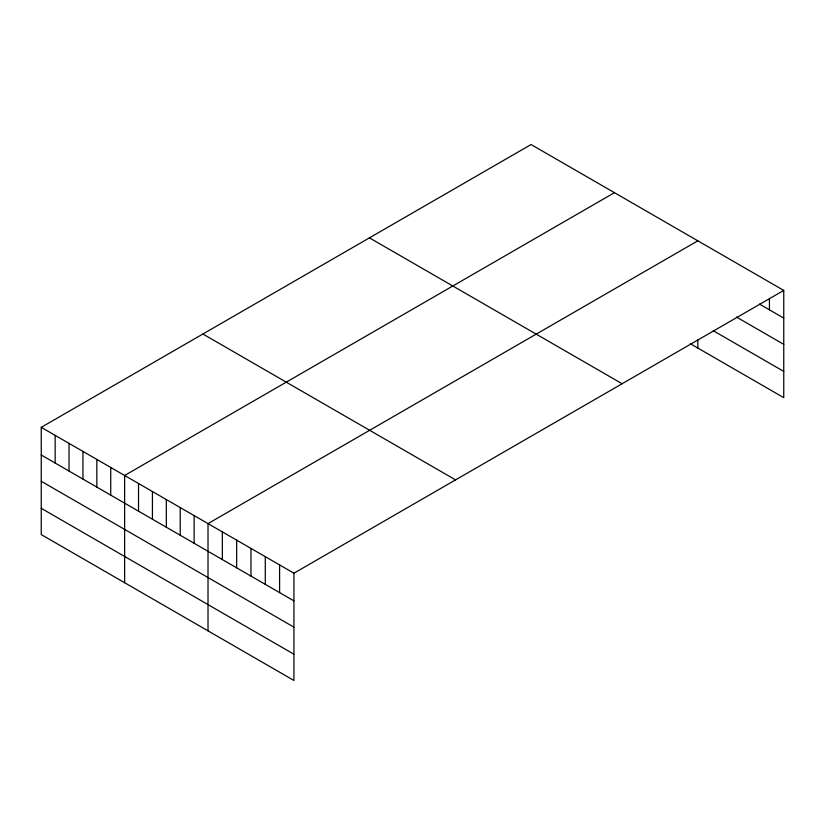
<?xml version="1.0" encoding="UTF-8"?>
<svg xmlns="http://www.w3.org/2000/svg" width="825" height="825" viewBox="0 0 825 825"><rect width="100%" height="100%" fill="white"/><g stroke="black" fill="none" stroke-linecap="round" stroke-linejoin="round"><path stroke-width="1.24" d="M41.25 427.34L293.927 573.21L293.927 680.46L41.25 534.579L41.25 427.34L531.073 144.54L783.75 290.421L783.75 397.66L690.36 343.747M614.46 192.679L124.637 475.478L124.637 582.728M697.837 240.818L208.013 523.617L208.013 630.867M293.927 573.21L783.75 290.421M759.516 304.105L783.75 318.099M736.385 317.006L783.75 344.355M713.264 330.712L783.75 371.405M369.435 237.858L622.112 383.738M202.888 334.012L455.565 479.892M41.25 455.008L293.927 600.889M41.25 481.274L293.927 627.155M41.25 508.324L293.927 654.204M769.436 298.506L769.436 309.829M697.837 339.714L697.837 348.067M279.603 564.95L279.603 592.628M265.289 556.679L265.289 584.358M250.965 548.419L250.965 576.097M236.651 540.148L236.651 567.827M222.338 531.877L222.338 559.556M194.123 515.594L194.123 543.273M180.221 507.571L180.221 535.25M166.32 499.548L166.32 527.227M152.429 491.525L152.429 519.203M138.528 483.502L138.528 511.18M110.736 467.455L110.736 495.134M96.834 459.432L96.834 487.111M82.943 451.409L82.943 479.088M69.042 443.386L69.042 471.065M55.151 435.363L55.151 463.042"/></g></svg>
